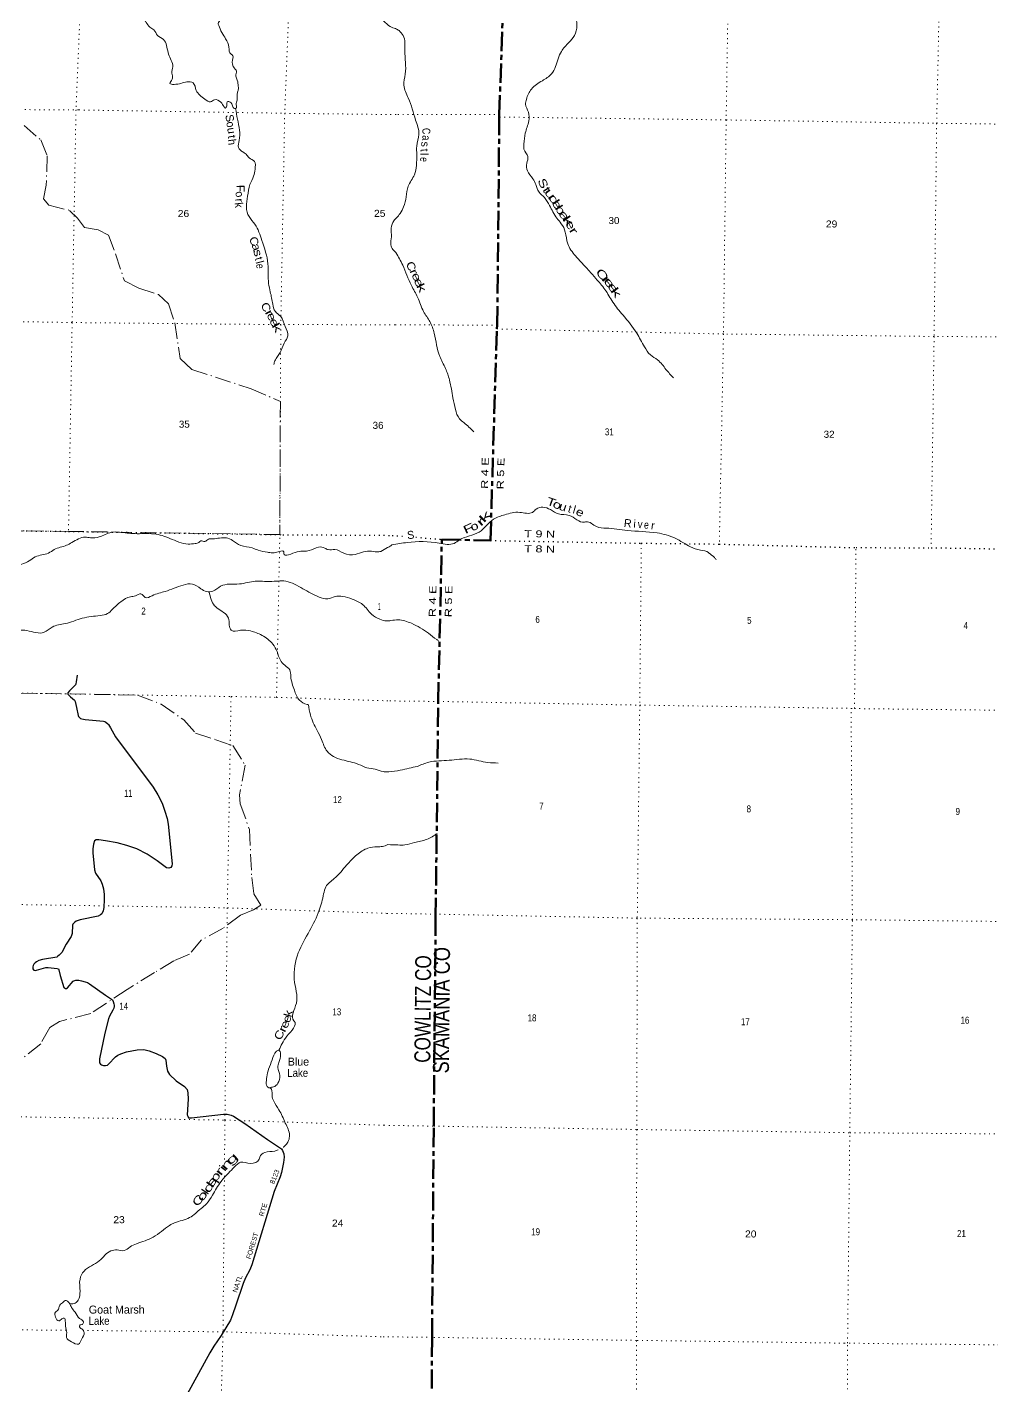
# Model space of a CAD drawing. Header units: feet. Extents: x -509309 to -252658, y -547785 to -360805.
# Drawn here: x -326390 to -302280, y -490849 to -456902 of the extents above; entities that cross this region are included whole.
import ezdxf
from ezdxf.enums import TextEntityAlignment as Align

# ---------------------------------------------------------------- set-up
doc = ezdxf.new("R2010")
doc.units = ezdxf.units.FT
doc.header["$LTSCALE"] = 80
for name, pattern in [('DOT_DASHED', [7.7, 5, -1.2, 0.3, -1.2]), ('DOTTED', [1.5, 0.3, -1.2]), ('LONG_DASH_SHORT_DASH', [9.9, 6, -1.2, 1.5, -1.2])]:
    doc.linetypes.add(name, pattern=pattern)
for name, color, linetype, lineweight in [('11', 7, 'LONG_DASH_SHORT_DASH', 60), ('29', 7, 'Continuous', 25), ('39', 7, 'Continuous', 13), ('44', 7, 'DOT_DASHED', 13), ('6', 7, 'DOTTED', 25), ('7', 7, 'DOTTED', 13)]:
    doc.layers.add(name, color=color, linetype=linetype, lineweight=lineweight)
for name, color, linetype in [('12', 7, 'Continuous'), ('30', 7, 'Continuous'), ('41', 7, 'Continuous')]:
    doc.layers.add(name, color=color, linetype=linetype)

msp = doc.modelspace()

# ---------------------------------------------------------------- linework, layer by layer
at = {"layer": '11'}
for points in [[(-314812, -469729.08), (-314650.6, -464441.81), (-314643.44, -464349.48), (-314589.86, -459177.46), (-314592.72, -459083.02), (-314468.18, -455659.18)], [(-316327.52, -501336.07), (-316316.66, -500164.81), (-316291.79, -494877.95), (-316271.5, -489637.24), (-316228.69, -484360.63), (-316180.39, -479138.33), (-316116.25, -473749.48), (-316026.27, -469698.79)], [(-316026.83, -469698.75), (-316026.27, -469698.79), (-314813.24, -469729.05)]]:
    msp.add_lwpolyline(points, dxfattribs=at)
at = {"layer": '29'}
for points in [[(-325142.45, -473095.14), (-325160.89, -473260.98), (-325171.26, -473307.58), (-325182.01, -473336.74), (-325330.19, -473486.84), (-325370, -473534.8), (-325376.08, -473551.03), (-325371.35, -473566.33), (-325304.38, -473635.27), (-325207.76, -473719.42), (-325197.62, -473731.6), (-325188.13, -473752.9), (-325154.3, -473899.44), (-325114.47, -474102.87), (-325104.33, -474127.21), (-325076.16, -474160.64), (-325055.66, -474175.9), (-325021.19, -474186.05), (-324936.71, -474196.53), (-324479.5, -474244.7), (-324451.32, -474250.97), (-324420.9, -474267.2), (-324370.2, -474307.77), (-324356.01, -474326.03), (-324309.89, -474405.07), (-324179.24, -474630.95), (-323243.96, -475890.23), (-323120.97, -476082.97), (-323013.88, -476289.54), (-322946.56, -476488.73), (-322893.84, -476675.38), (-322863.63, -476813.86), (-322768.25, -477805.71), (-322772.16, -477856.14), (-322799.57, -477895.34), (-322845.16, -477917), (-322907.74, -477907.89), (-323139.06, -477728.69), (-323388.67, -477568.05), (-323646.62, -477433.7), (-323895.66, -477344.88), (-324136.32, -477283.04), (-324431.05, -477231.27)], [(-324431.05, -477231.27), (-324597.35, -477202.86), (-324661.06, -477203.95), (-324702.8, -477235.32), (-324732.63, -477311.05), (-324751.47, -477430.09), (-324751.92, -477534.92), (-324706.85, -477957.58), (-324679.38, -478040.18), (-324550.26, -478234.03), (-324512.16, -478310.59), (-324483.23, -478435.04), (-324463.49, -478570.27), (-324465.13, -478699.44), (-324471.6, -478898.94), (-324487.83, -478984.15), (-324524.32, -479052.84), (-324552.72, -479081.53), (-324619.2, -479113.6), (-325062.48, -479205.7), (-325140.84, -479227.6), (-325167.19, -479241.8), (-325205.73, -479268.18), (-325248.01, -479311.27), (-325256.42, -479337.15), (-325266.56, -479548.15), (-325290.59, -479622.88), (-325413.4, -479815.34), (-325526.43, -480021.94), (-325586.99, -480091.87), (-325627.54, -480122.3), (-325650.06, -480134.35), (-326006.9, -480195.59), (-326098.04, -480223.74), (-326154.82, -480254.17), (-326188.1, -480279.2), (-326221.74, -480317.06), (-326237.97, -480349.52), (-326248.11, -480379.96), (-326248.11, -480414.44), (-326244.26, -480426.53), (-326233.91, -480450.96), (-326221.74, -480461.11), (-326211.6, -480467.19), (-326188.9, -480469.3), (-326152.79, -480467.19), (-325921.6, -480400.24), (-325867.87, -480395.57), (-325641.74, -480418.5), (-325608.47, -480433.07), (-325597.12, -480452.99), (-325568.87, -480595.7), (-325469.27, -480893.21), (-325459.21, -480907.44), (-325432.85, -480917.59), (-325406.48, -480917.59), (-325385.45, -480904.34), (-325243.06, -480740.16), (-325223.96, -480726.88), (-325177.32, -480714.71), (-325100.72, -480716.05), (-325035.36, -480728.91), (-324942.07, -480753.26), (-324883.63, -480775), (-324834.59, -480803.98), (-324429.03, -481085.13)], [(-324429.03, -481085.13), (-324258.05, -481203.65), (-324236.33, -481244.22), (-324224.16, -481305.09), (-324218.08, -481339.57), (-324216.05, -481374.06), (-324226.19, -481408.55), (-324247.86, -481461.93), (-324333.67, -481613.46), (-324361, -481676.53), (-324446.28, -482035.6), (-324581.78, -482682.15), (-324581.08, -482778), (-324560.8, -482810.46), (-324528.36, -482826.69), (-324483.74, -482842.92), (-324431.01, -482846.98), (-324382.34, -482838.86), (-324353.78, -482815.28), (-324183.07, -482629.47), (-324126.81, -482583.23), (-324049.75, -482550.77), (-323905.32, -482507.13), (-323640.1, -482453.39), (-323476.53, -482448.85), (-323344.01, -482477.73), (-323169.6, -482542.66), (-323007.36, -482619.75), (-322941.91, -482672.16), (-322922.19, -482713.08), (-322906.76, -482864.74), (-322881.63, -482984.93), (-322831.76, -483067.86), (-322668.12, -483226.15), (-322455.75, -483370.4), (-322391.41, -483445.99), (-322370.58, -483524.59), (-322366.98, -483688.46), (-322390.86, -484076.42), (-322377.23, -484112.56), (-322354.35, -484149.46), (-322279.88, -484155.9), (-321482.65, -484062.55), (-321389.03, -484064.25), (-321291.01, -484085.13), (-321234.9, -484112.94), (-320952.14, -484293.8), (-320386.1, -484691.63), (-320033.62, -484926.5), (-320009.99, -484965.04), (-319977.54, -485054.3), (-319969.43, -485135.46), (-319980.63, -485265.4), (-320030.27, -485516.87), (-320065.99, -485630.46), (-320219.36, -485996.61), (-320776.56, -487829.7), (-320828.05, -487951.56), (-320934.75, -488150.25), (-320995.09, -488295.51), (-321174.92, -488829.4), (-321255.17, -489075.38), (-321310.47, -489207.8), (-321544.04, -489588.88), (-321725.67, -489858.51), (-321826.37, -490021.34), (-323047.02, -492252.22)]]:
    msp.add_lwpolyline(points, dxfattribs=at)
at = {"layer": '39'}
for points in [[(-324582.79, -455519.17), (-324657.64, -455645.58), (-324690.63, -455737.63), (-324707.01, -455771.6), (-324682.26, -455914.49), (-324574.93, -456030.16), (-324513.06, -456069.01), (-324190.89, -455972.09), (-323851.16, -455927.59), (-323743.49, -456007.11), (-323709.87, -456274.65), (-323563.68, -456527.34), (-323490.76, -456672.77), (-323415.52, -456784.07), (-323322.26, -456901.6), (-323224.52, -456968.96), (-323129.44, -457106.59), (-322981.85, -457210.65), (-322868.46, -457535.3), (-322809.71, -457692.63), (-322748.99, -457854), (-322772.53, -458008.41), (-322767.25, -458086.81), (-322762.3, -458201.37), (-322823.54, -458307.16), (-322719.37, -458332.41), (-322395.52, -458269.66), (-322243.18, -458295.43), (-322162.61, -458481.12), (-321949.82, -458698.38), (-321803.92, -458768.27), (-321707.04, -458715.09), (-321549.01, -458777.08), (-321469.81, -458894.46), (-321443.99, -458924.87), (-321403.35, -458873.09), (-321378.16, -458756.86), (-321314.08, -458775.64), (-321254.71, -458866.68), (-321209.2, -458937.48), (-321160.81, -458915.92), (-321167.85, -458811.38), (-321147.17, -458747.33), (-321138.34, -458663.06), (-321135.2, -458542.56), (-321112.4, -458466.48), (-321113.61, -458382.1), (-321138.25, -458227.15), (-321173.46, -458128.34), (-321160.14, -457993.9), (-321211.71, -457927.05), (-321257.98, -457723.65), (-321243.21, -457647.48), (-321264.76, -457591), (-321300.73, -457572.53), (-321347.32, -457403.28), (-321429.68, -457195.48), (-321603.2, -456860.13), (-321608.51, -456783.74), (-321563.56, -456701.87), (-321611.74, -456701.34), (-321679.76, -456674.48), (-321758.51, -456508.9), (-321869.05, -456308.83), (-321949.85, -456147.24), (-321926.72, -456037.01), (-321896.08, -455981.1), (-321974.2, -455962.17), (-322082.8, -455981.07), (-322210.97, -455945.52), (-322330.06, -455799.59), (-322383.35, -455716.1), (-322391.38, -455702.5), (-322445.98, -455548.91)], [(-317508.61, -455617.58), (-317742.49, -455823.62), (-317790.14, -455979.78), (-317763.21, -456104.62), (-317750.46, -456243.37), (-317709.23, -456342.25), (-317668.74, -456519.46), (-317619.73, -456644.54), (-317484.16, -456746.46), (-317314.84, -456888.93), (-317180.79, -456938.6), (-317095.71, -456987.32)], [(-313151.54, -455676.98), (-313112.77, -455958.59), (-312966.45, -456141.09), (-312791.85, -456309.86), (-312688.86, -456588.28), (-312650.04, -456859.93), (-312713.4, -457114.3), (-312848.02, -457285.48), (-313039.48, -457508.23), (-313184.69, -457888.2), (-313287.33, -458071.8), (-313514.26, -458239.9), (-313787.85, -458447.62), (-313913.51, -458707.29), (-313933.09, -458829.6), (-313863.24, -459027.27), (-313851.86, -459244.36), (-313939.92, -459548.66), (-313973.42, -459823.48), (-313975.02, -459954.03), (-313874.87, -460135.99), (-313900.99, -460300.41), (-313889.28, -460491.38), (-313749.15, -460687.88), (-313680.7, -460835.32), (-313596.65, -461021.11), (-313463.84, -461159.27), (-313335.82, -461361.64), (-313249.4, -461517.33), (-313152.99, -461677.16), (-313041.3, -461811.84), (-312940.39, -462021.14), (-312879.74, -462313.13), (-312686.69, -462614.7), (-312538.14, -462779.15), (-312345.97, -462988.31), (-312177.71, -463183.12), (-311950.17, -463454.96), (-311751.3, -463772.67), (-311502.27, -464092.98), (-311156.49, -464544.99), (-310963.96, -464888.74), (-310813.82, -465087.36), (-310632.7, -465216.03), (-310424.79, -465451.49), (-310238.72, -465666.6)], [(-317095.71, -456987.32), (-316993.76, -457112.4), (-316950.15, -457484.54), (-316939.35, -458075.25), (-316974.88, -458352.05), (-316864.36, -458670.73), (-316680.43, -459223.29), (-316598.5, -459581.82), (-316654.28, -459872.44), (-316648.84, -460083.43), (-316662.22, -460354.46), (-316713.28, -460588.89), (-316865.41, -460878.39), (-316916.88, -461144.95), (-316980.11, -461389.29), (-317068.53, -461559), (-317159.22, -461665.59)], [(-321179.35, -458936.92), (-321135.36, -459197.42), (-321079.75, -459475.24), (-321090.19, -459730.24), (-321105.93, -459908.85), (-321010.55, -460014.35), (-320918.77, -460075.61), (-320841.31, -460164.84), (-320709.64, -460254.67), (-320695.42, -460449.68), (-320731.23, -460628.06), (-320823.51, -460831.95), (-320880.46, -461122.6), (-320911.16, -461397.46), (-320843.13, -461635.24), (-320698.38, -461827.66), (-320525.48, -462229.29), (-320372.42, -462817.53), (-320354.96, -463307.86), (-320312.74, -463515.22), (-320249.41, -463825.26), (-320192.84, -464000.64), (-320053.52, -464130.73), (-319945.46, -464381), (-319875.38, -464614.78), (-319967.45, -464796.57), (-320068.07, -465034.51), (-320135.25, -465132.21), (-320198.49, -465237.98), (-320225.46, -465330.09)], [(-317159.22, -461665.59), (-317223.47, -461739.45), (-317293.68, -461922.82), (-317285.88, -462137.4), (-317301.48, -462344.18), (-317250.78, -462453.43), (-317171.8, -462535.18)], [(-317171.8, -462535.18), (-317004.04, -462845.38), (-316787.47, -463356.14), (-316630.49, -463651.27), (-316482.3, -464008.56), (-316324.77, -464259.49), (-316217.9, -464548), (-316076.49, -465130.2), (-315935.59, -465427.14), (-315836.74, -465715.56), (-315747.9, -466164.56), (-315687.2, -466452.53), (-315583.65, -466684.75), (-315472.42, -466782.48), (-315230.31, -467012.3)], [(-317271.74, -469833.45), (-316890.54, -469777.06), (-316089.69, -469794.47), (-315716.31, -469798.84), (-315582.74, -469712.02), (-315094.48, -469516.85), (-314731.13, -469193.67), (-314452.72, -469084.44), (-314078.56, -469024.54), (-313759.33, -469024.26), (-313665.95, -468940.98), (-313500.73, -468892.7), (-313312.8, -468957.17), (-313107.32, -469064.03), (-312846.76, -469099.23), (-312457.34, -469268.51), (-312419.1, -469260.92), (-312163.59, -469380.42), (-311915.11, -469419.49), (-311387.81, -469477.89), (-310647.73, -469538.78), (-310195.64, -469672.64), (-309810.78, -469886.06), (-309560.84, -469969.34), (-309362.83, -470029.91), (-309358.86, -470033.98), (-309213.73, -470150.18), (-309170.36, -470214.97)], [(-333303.2, -470329.59), (-332930.93, -470338.56), (-332742.55, -470450.81), (-332506.95, -470401.41), (-332219.64, -470479.54), (-331949.69, -470416.79), (-331726.38, -470485.59), (-331580.18, -470601), (-331394.08, -470622.86), (-331108.27, -470779.26), (-331029.77, -470869.2), (-330714.47, -470951.92), (-330346.23, -471097.96), (-330085.6, -471207.67), (-329762.6, -471202.21), (-329518.32, -471118.86), (-329126.84, -471098.73), (-328664.97, -471068), (-328549.93, -471030.19), (-328382.52, -471085.8), (-327834.78, -471074.89), (-327569.5, -471046.16), (-327537.3, -471040.8), (-327495.78, -470967.36), (-327305.6, -470880.89), (-326992.87, -470574.07), (-326526.72, -470320.57), (-326336.58, -470236.11), (-326190.31, -470138.71), (-325855.51, -470041.14), (-325715.48, -469955.66), (-325402.55, -469847.6), (-325272.89, -469779.97), (-324937.36, -469644.27), (-324809.29, -469658.93), (-324588.29, -469639.34), (-324287.23, -469523.01), (-324080.62, -469521.2), (-323700.25, -469557.07), (-323219.01, -469562.86), (-322824.06, -469675.32), (-322369.5, -469817.09), (-322186.72, -469802.75), (-322097.97, -469776.45), (-322047.04, -469735.33), (-321949.07, -469751.38), (-321861.75, -469694.94), (-321755.26, -469685.06), (-321409.86, -469661.99), (-321256.68, -469727.35), (-321052.49, -469851.98), (-320766.84, -469912.01), (-320615.55, -469971.31), (-320383.84, -470020.2), (-320327.82, -470027.37), (-320179.47, -470030.39), (-319974.48, -470008.47), (-319973.24, -470048.65), (-319637.55, -470009.32), (-319338.18, -469981.29), (-319109.83, -469891.59), (-318949.95, -469920.95), (-318864.39, -469956.82), (-318703.85, -469952.07), (-318475.03, -470047.08), (-318190.85, -470078.97), (-317982.97, -470010.93), (-317782.14, -469996.96), (-317599.89, -470010.71), (-317547.67, -470000.89)], [(-317547.67, -470000.89), (-317385.31, -469906.67), (-317298.14, -469858.26), (-317271.74, -469833.45)], [(-332291, -472005.92), (-332212.33, -472179.53), (-332143.16, -472296.8), (-331965.09, -472363.02), (-331766.72, -472405.37), (-331571.7, -472377.37), (-331416.29, -472290.68), (-331255.09, -472230.17), (-330949.79, -472217.44), (-330614.2, -472186.96), (-330208.69, -472193.4), (-329769.79, -472278.55), (-329406.64, -472306.62), (-329036.94, -472278.52), (-328494.82, -472063.48), (-328141.11, -472027.17), (-327793.68, -472018.92), (-327171.41, -472033.76), (-326769.34, -471979.9), (-326397.88, -471977.93), (-325962.6, -472020.86), (-325764.6, -471890.44), (-325440.53, -471803.59), (-325011.63, -471671.68), (-324563.23, -471602.26), (-324378.06, -471554.06), (-324262.65, -471450.87), (-324045.98, -471256.38), (-323805.88, -471132.45), (-323683.23, -471113.7), (-323546.18, -471058.96), (-323436.62, -471150.55), (-323269.57, -471108.18), (-322939.27, -470999.3), (-322490.04, -470841.5), (-322260.91, -470815.88), (-322051.2, -470932.67), (-321903.3, -471004.6), (-321748.6, -470994.24), (-321554.68, -470869.8), (-321084.32, -470812.67), (-320688.16, -470746.7), (-320320.79, -470752.72), (-319925.19, -470744.99), (-319501.3, -470932.42), (-319091.66, -471139.79), (-318879.28, -471186.3), (-318694.01, -471128.06), (-318503.24, -471124.12), (-318266.97, -471193), (-318007.19, -471324.4), (-317780.64, -471571.94), (-317574.98, -471692.71), (-317410.77, -471738.7), (-317298.05, -471727.09)], [(-321840.51, -471016.74), (-321705.84, -471356.28), (-321642.17, -471417.24), (-321482.56, -471525.45), (-321361.41, -471665.38), (-321336.96, -471840.41), (-321289.99, -471969.48), (-321059.12, -471972.01), (-320804.29, -471988.86), (-320520.22, -472098.42), (-320247.22, -472318.36), (-320142.57, -472504.31), (-320062.28, -472720.12), (-319949.02, -472845.9), (-319827.64, -472961.73), (-319801.05, -473122.72), (-319711.94, -473467.2), (-319583.82, -473719.69), (-319394.05, -473822.21), (-319359.38, -473829.86)], [(-317298.05, -471727.09), (-317113.82, -471711.38), (-316786.47, -471797.14), (-316357.81, -472046.63), (-316155.17, -472202.56), (-316100.62, -472241.54)], [(-319359.38, -473829.86), (-319312.19, -474084.24), (-319143.18, -474471.77), (-319030.93, -474704.01), (-318895.13, -474994.75), (-318523.67, -475205.72), (-318105.13, -475320.77), (-317901.14, -475405.36), (-317690.68, -475443.82), (-317496.46, -475500.18), (-317372.06, -475509.58), (-317350.66, -475508.05)], [(-316638.1, -475370.49), (-316350.02, -475266.54), (-315843.42, -475219.76), (-315329.02, -475188.57), (-314876.98, -475274.33), (-314618.77, -475287.9)], [(-317350.66, -475508.05), (-317066.94, -475467.92), (-316841.47, -475418.33), (-316638.1, -475370.49)], [(-317375.07, -477327.07), (-317122.01, -477333.45), (-316947.36, -477335.49), (-316709.7, -477273.99), (-316405.6, -477197.2), (-316140.75, -477047.63)], [(-320096.3, -482461.15), (-319897.94, -482114.92), (-319719.68, -481735.2), (-319721.67, -481733.17), (-319661.27, -481289.89), (-319664.52, -480996.58), (-319713.84, -480690.7), (-319613.27, -480032.93), (-319333, -479481.57), (-319089.19, -478963.97), (-318980.95, -478557.37), (-318925.07, -478381.21), (-318716.34, -478176.59), (-318405.98, -477840.5), (-318146.53, -477580.18), (-317871.9, -477414.45), (-317646.73, -477382.76), (-317512.11, -477372.18), (-317375.07, -477327.07)], [(-319989.16, -484887.53), (-319976.21, -484878.12), (-319856.25, -484718.73), (-319832.93, -484588.42), (-319938.46, -484281.93), (-320095.96, -483950.77), (-320228.44, -483734.39), (-320269.2, -483585.29), (-320309.77, -483410.8), (-320347.8, -483403.65), (-320399.44, -483131.9), (-320355.43, -482935.52), (-320266.9, -482703.47), (-320154.44, -482487.75), (-320098, -482464.26), (-320056.75, -482561.14), (-320100.88, -482769.56), (-320126.14, -482893.83), (-320073.83, -483095.28), (-320121.83, -483287.6), (-320237.13, -483378.74), (-320281.39, -483388.3), (-320313.24, -483409.07)], [(-325323.75, -488793.01), (-325187.12, -488782.45), (-325116.15, -488708.91), (-325067.85, -488484.45), (-325069.01, -488181.12), (-324968.78, -487985.35), (-324586.84, -487724.37), (-324301.41, -487476.39), (-324142.58, -487454.02), (-323962.01, -487468.05), (-323818.62, -487379.22), (-323653.22, -487298.67), (-323240.08, -487134.45), (-322829.71, -486839.63), (-322704.62, -486774.71), (-322329.96, -486646.23), (-322044.71, -486418.34), (-321909.08, -486301.3), (-321760.5, -486087.99), (-321544.42, -485742.83), (-321359.72, -485531.92), (-321207.69, -485378.91), (-321054, -485262.07), (-320805.33, -485292.91), (-320591.52, -485188.78), (-320576.93, -485132.7), (-320451.36, -485017.56), (-320202.06, -484982.12), (-320118.06, -484953.61)], [(-325319.77, -488797.07), (-325443.52, -488719.39), (-325508.29, -488774.93), (-325585.3, -488850.42), (-325608.2, -488936.54), (-325681.13, -489006.05), (-325682.33, -489132.59), (-325600.89, -489225.89), (-325522.12, -489176.53), (-325463.69, -489155.07), (-325436.32, -489233.71), (-325431.48, -489358.31), (-325400.89, -489521.35), (-325406.06, -489643.83), (-325282.56, -489747.63), (-325106.42, -489805.8), (-325033.05, -489690.09), (-324965.15, -489516.07), (-325004.6, -489441.32), (-325080.3, -489378.22), (-325075.89, -489336.08), (-325009.41, -489312.7), (-324984.73, -489250.7), (-325078.29, -489165.31), (-325193.27, -489009.38), (-325280.53, -488893.92), (-325323.75, -488793.01)]]:
    msp.add_spline(points, degree=3, dxfattribs=at)
at = {"layer": '44'}
for points in [[(-326464.09, -459362.05), (-326051.65, -459719.91), (-325885.69, -460115.17), (-325914.27, -460848.92), (-325979.06, -461193.83), (-325848.24, -461346.34), (-325329.44, -461480.11), (-325129.47, -461671.93), (-324958.33, -461907.22), (-324617.85, -461965.62), (-324352.85, -462102.63), (-324178.3, -462568.08), (-323957.96, -463242.47), (-323597.93, -463423.28), (-323109.65, -463584.48), (-322856.51, -463815.31), (-322698.13, -464290.46), (-322568, -465181.24), (-322271.72, -465452.89), (-320794.89, -465936.73), (-320061.02, -466255.12), (-320074.82, -469580.28), (-325063.01, -469505.29)], [(-325063.01, -469505.29), (-325356.56, -469500.45), (-326530.99, -469487.61)], [(-326557.21, -473543.03), (-323629.63, -473589.99), (-323043.45, -473817.67), (-322473.9, -474212.48), (-322182.77, -474542.06), (-321670.6, -474707.71), (-321245.95, -474853.72), (-320944.01, -475343.56), (-321080.64, -476085.29), (-321065.12, -476309.67), (-320834.04, -476946.24), (-320776.02, -478147.79), (-320726.13, -478552.88), (-320548.08, -478842.32), (-320730.1, -478952.96), (-321056.54, -479092.9), (-321494.45, -479412.83), (-322033.78, -479708.84), (-322336.53, -480063.31), (-322723.44, -480230.13), (-323204.74, -480521.23), (-323890.45, -480944.55), (-324801.47, -481545.73), (-325584.66, -481747.14), (-325825.35, -481894.69), (-326051.19, -482300.62), (-326489.78, -482654.54)]]:
    msp.add_lwpolyline(points, dxfattribs=at)
at = {"layer": '6'}
for p, q in [((-317268.94, -469599.51), (-316942.68, -469625.65)), ((-316679.98, -469646.62), (-316027.2, -469698.72))]:
    msp.add_line(p, q, dxfattribs=at)
for points in [[(-348992.76, -469091.54), (-347276.21, -469142.33), (-346443.22, -469167.51), (-342434.37, -469241.46), (-341163.49, -469247.31), (-337110.3, -469303.67), (-335865.69, -469327.32), (-331868.81, -469393.11), (-330595.96, -469403), (-326530.99, -469487.61), (-325356.56, -469500.45), (-320000.52, -469583.07), (-317268.94, -469599.51)], [(-314813.24, -469729.05), (-314812, -469729.08), (-311040.37, -469795.33), (-309091.19, -469818.15), (-305675.2, -469906.36), (-303798.04, -469908.25), (-300409.78, -469965.99), (-298496.68, -469984.38), (-295110.5, -470048.13), (-293741.48, -470066.16), (-289871.25, -470113.48), (-288004.62, -470155.43), (-285545.93, -470189.67)]]:
    msp.add_lwpolyline(points, dxfattribs=at)
at = {"layer": '7'}
for p, q in [((-319814.37, -455585.61), (-319953.42, -459053.66)), ((-317124.34, -459087.97), (-314592.72, -459083.02)), ((-314643.44, -464349.48), (-317196.55, -464337.07)), ((-320157.36, -473647.13), (-320074.82, -469580.28)), ((-305712.61, -473927.53), (-305675.2, -469906.36))]:
    msp.add_line(p, q, dxfattribs=at)
for points in [[(-325026.24, -455512.72), (-325168.85, -458968.52), (-325265.17, -464282.67), (-325356.56, -469500.45)], [(-308864.91, -455734.94), (-308920.68, -459219.73), (-308986.47, -464568.38), (-309091.19, -469818.15)], [(-303583.58, -455805.1), (-303659.57, -459303.42), (-303723.08, -464630.01), (-303798.04, -469908.25)], [(-348834.09, -458605.17), (-346106.06, -458755.73), (-340976.82, -458825.86), (-335686.17, -458811.38), (-330408.88, -458937.36), (-325094.55, -458971.31), (-319953.42, -459053.66), (-317124.34, -459087.97)], [(-319953.42, -459053.66), (-320051.42, -464333.64), (-320074.82, -469580.28)], [(-314585.48, -459147.38), (-308920.68, -459219.73), (-303659.57, -459303.42), (-298386.24, -459373.2), (-293058.84, -459457.58), (-287890.02, -459532.25), (-285414.26, -459554.32)], [(-320344.69, -464330.77), (-325265.17, -464282.67), (-330506.62, -464189.22), (-335826.76, -464137.09), (-341069.35, -463951.22), (-346278.27, -464026.86), (-348914.04, -463888.23)], [(-317196.55, -464337.07), (-320051.42, -464333.64), (-320065.71, -464333.5)], [(-285480.37, -464894.15), (-287961.66, -464866.77), (-293273.03, -464784.59), (-298453.35, -464665.59), (-303723.08, -464630.01), (-308986.47, -464568.38), (-314650.6, -464441.81)], [(-311040.37, -469795.33), (-311080.09, -473840.58), (-311141.54, -479163.17), (-311154.29, -484444.15), (-311164.89, -489713.09), (-311166.1, -494861.62), (-311190.3, -500267.01), (-311187.18, -501405.9)], [(-347380.48, -473170.78), (-342502.55, -473276.33), (-337218.94, -473370.24), (-331886.88, -473436.56), (-326631.51, -473540.24), (-321293.58, -473626.68), (-320157.36, -473647.13), (-317325.83, -473735.28)], [(-321293.58, -473626.68), (-321387.57, -478906.7), (-321447.63, -484209.19), (-321457.05, -485249.47)], [(-317325.83, -473735.28), (-316116.25, -473749.48), (-311080.09, -473840.58), (-305796.87, -473922.52), (-305712.61, -473927.53), (-300509.42, -473986.44), (-300439.11, -473983.24), (-295162.56, -474117.34), (-289958.45, -474101.93), (-285594.64, -474124.16)], [(-305908.18, -501476.42), (-305884.73, -500327.12), (-305911.75, -495015.55), (-305885.56, -489784.95), (-305830.9, -484524.55), (-305765.44, -479202.01), (-305796.87, -473922.52)], [(-317398.85, -479043.51), (-321461.87, -478903.91), (-326685.32, -478822.68), (-332073.5, -478741.71), (-337296.88, -478652.45), (-342644.61, -478539.78), (-347460.56, -478467.02)], [(-285660.46, -479441.09), (-289983.4, -479394.82), (-295224.41, -479309.35), (-300610.52, -479264.46), (-305765.44, -479202.01), (-311141.54, -479163.17), (-316177.6, -479064.03), (-317398.85, -479043.51)], [(-331350.47, -484067.87), (-326783.53, -484124.75), (-321447.63, -484209.19), (-317471.69, -484338.06)], [(-317471.69, -484338.06), (-316228.69, -484360.63), (-311154.29, -484444.15), (-305830.9, -484524.55), (-300567.26, -484566.09), (-295235.35, -484606.42), (-290014.22, -484675.58), (-285725.65, -484706.1)], [(-321460.21, -485598.62), (-321495.54, -489499.76), (-321629.91, -494803.45), (-321693.91, -500097.86), (-321621.15, -501262.95)], [(-325412.24, -489461.39), (-326811.67, -489447.68), (-332057.69, -489412.43), (-337393.32, -489299.87), (-342634.59, -489186.33), (-347530.7, -489092.64)], [(-317544.37, -489622.1), (-321495.54, -489499.76), (-324986.42, -489465.56)], [(-285790.86, -489974.15), (-290041.07, -489960.41), (-295274.27, -489893.11), (-300664.33, -489842.15), (-305959.86, -489782.16), (-311164.89, -489713.09), (-316271.5, -489637.24), (-317544.37, -489622.1)]]:
    msp.add_lwpolyline(points, dxfattribs=at)

# ---------------------------------------------------------------- texts
at = {"layer": '12'}
for s, width, p in [('SKAMANIA CO', 0.85, (-315849.42, -483044.53)), ('COWLITZ CO', 0.8, (-316314.24, -482778.5))]:
    msp.add_text(s, height=400, rotation=89.47, dxfattribs=dict(at, width=width)).set_placement(p)
at = {"layer": '30'}
msp.add_text('8123', height=120, rotation=67.273, dxfattribs=at).set_placement((-320220.65, -485818.52))
for s, rotation, width, p in [('RTE', 73.092, 1.05, (-320483.55, -486625.04)), ('FOREST', 73.092, 1.05, (-320806.79, -487693.11)), ('NATL', 71.385, 1.1, (-321147.68, -488529.23))]:
    msp.add_text(s, height=120, rotation=rotation, dxfattribs=dict(at, width=width)).set_placement(p)
at = {"layer": '41'}
for s, rotation, width, p in [('S', 279.585, 1.05, (-321423.72, -459191.57)), ('u', 278.65, 1.05, (-321380.41, -459500.92)), ('C', 272.917, 0.8, (-316513.84, -459503.91)), ('a', 267.665, 0.85, (-316511.99, -459664.32)), ('e', 266.173, 0.8, (-316566.39, -460203.75)), ('F', 270.672, 1.1, (-321157.18, -460933.1)), ('S', 295.001, 1.4, (-313585.18, -460846.91)), ('t', 302.201, 1.5, (-313491.45, -461012.03)), ('u', 305.264, 1.8, (-313404.03, -461126.4)), ('d', 303.425, 1.8, (-313304.71, -461258.13)), ('e', 299.017, 1.45, (-313234.26, -461379.81)), ('b', 301.451, 1.6, (-313148.42, -461520.9)), ('a', 305.21, 1.75, (-313045.95, -461667.77)), ('k', 305.003, 1.85, (-312950.48, -461797.08)), ('e', 297.15, 1.4, (-312899.75, -461894.18)), ('r', 301.578, 1.7, (-312814.55, -462041.3)), ('C', 292.346, 1.15, (-320810.11, -462284.9)), ('a', 288.051, 1.25, (-320756.63, -462423.66)), ('s', 285.564, 1.3, (-320719.47, -462567.43)), ('e', 274.51, 0.8, (-320661.64, -462881.54)), ('C', 293.541, 1.2, (-316884.21, -462913.68)), ('r', 292.549, 1.4, (-316814.45, -463049.33)), ('C', 310.493, 1.6, (-312097.68, -463146.84)), ('e', 297.852, 1.4, (-316745.14, -463183.83)), ('e', 298.165, 1.45, (-316686.89, -463327.52)), ('k', 296.977, 1.6, (-316623.03, -463459.83)), ('r', 310.373, 2.05, (-311992.05, -463268.08)), ('e', 309.489, 1.8, (-311916.12, -463355.81)), ('e', 307.631, 1.75, (-311826.8, -463473.07)), ('k', 304.637, 1.85, (-311751.88, -463588.27)), ('C', 294.969, 1.2, (-320511.28, -463938.3)), ('r', 299.612, 1.65, (-320420.47, -464087.52)), ('e', 291.662, 1.25, (-320372.37, -464171.61)), ('e', 293.693, 1.3, (-320303.15, -464318.51)), ('k', 300.394, 1.7, (-320230.44, -464458.73)), ('T', 341.161, 1.4, (-313321.12, -468863.13)), ('o', 331.761, 1.4, (-313186.7, -468921.67)), ('k', 46.627, 2.2, (-314876.09, -469197.98)), ('u', 343.193, 1.25, (-313026.99, -468979.06)), ('e', 336.343, 1.3, (-312612.01, -469110.24)), ('F', 24.355, 1.65, (-315317.6, -469514.89)), ('o', 26.308, 1.35, (-315173.46, -469460.38)), ('r', 40.177, 2.05, (-314989.45, -469329.7)), ('v', 355.321, 0.9, (-311078.39, -469419.07)), ('e', 355.272, 0.8, (-310918.73, -469433.37)), ('k', 74.616, 1.25, (-319769.58, -481572.01)), ('e', 69.598, 1.2, (-319804.98, -481713.02)), ('C', 64.191, 1.25, (-320001.56, -482123.51)), ('r', 63.191, 1.55, (-319920.64, -481976.27)), ('e', 67.429, 1.25, (-319861.72, -481854.62)), ('g', 42.352, 2.05, (-321208.63, -485250.48)), ('r', 54.557, 1.85, (-321501.35, -485548.64)), ('i', 53.026, 1.55, (-321423.82, -485469.52)), ('n', 51.53, 1.9, (-321336.62, -485372.96)), ('d', 55.831, 1.8, (-321775.55, -485943.54)), ('s', 58.687, 1.8, (-321696.13, -485809.59)), ('p', 58.553, 1.65, (-321604.82, -485678.53)), ('C', 53.289, 1.5, (-322040.32, -486272.39)), ('o', 52.956, 1.7, (-321938.46, -486160.59)), ('l', 55.973, 1.35, (-321859.5, -486052.47))]:
    msp.add_text(s, height=200, rotation=rotation, dxfattribs=dict(at, width=width)).set_placement(p, align=Align.CENTER)
for s, rotation, p in [('o', 282.212, (-321402.69, -459351.7)), ('t', 278.47, (-321370.64, -459653.15)), ('h', 277.716, (-321366.85, -459784.53)), ('t', 272.183, (-316558.08, -459979.96)), ('s', 267.968, (-316539.42, -459823.94)), ('l', 271.34, (-316562.93, -460078.4)), ('k', 276.457, (-321196.33, -461357.78)), ('r', 276.542, (-321183.24, -461237.09)), ('o', 281.047, (-321176.82, -461093.69)), ('t', 285.524, (-320691.8, -462710.27)), ('l', 284.882, (-320672.48, -462800.06)), ('t', 343.448, (-312853.65, -469027.82)), ('l', 344.212, (-312740.02, -469054.07)), ('R', 353.815, (-311388.89, -469394.84)), ('i', 355.321, (-311216.04, -469411.67)), ('r', 353.561, (-310762.91, -469453.04)), ('S', 5.999, (-316794.39, -469686.51))]:
    msp.add_text(s, height=200, rotation=rotation, dxfattribs=at).set_placement(p, align=Align.CENTER)
for s, p in [('Blue', (-319877.47, -482848.66)), ('Goat Marsh', (-324849.27, -489043.75))]:
    msp.add_text(s, height=200, dxfattribs=at).set_placement(p)
at = {"layer": '41', "width": 0.9}
for p in [(-319889.17, -483129.56), (-324853.17, -489324.66)]:
    msp.add_text('Lake', height=200, dxfattribs=at).set_placement(p)
at = {"layer": '6', "width": 1.35}
for s, rotation, p in [('R 4 E', 88.252, (-314875.43, -468440.01)), ('R 5 E', 88.252, (-314481.47, -468451.43)), ('T 9 N', 358.994, (-313967.51, -469643.9)), ('T 8 N', 358.994, (-313968.77, -470019.38)), ('R 4 E', 88.727, (-316180.02, -471643.52)), ('R 5 E', 88.727, (-315779.36, -471646.46))]:
    msp.add_text(s, height=175, rotation=rotation, dxfattribs=at).set_placement(p)
at = {"layer": '7'}
for s, width, p in [('26', 1.1, (-322626.15, -461645.88)), ('25', 1.1, (-317721.09, -461641.7)), ('30', 1.05, (-311860.75, -461821.72)), ('29', 1.1, (-306427.97, -461907.13)), ('35', 1.05, (-322598.67, -466909.73)), ('36', 1.05, (-317756.57, -466937.76)), ('31', 0.85, (-311950.84, -467100.92)), ('32', 1.05, (-306483.56, -467161.79)), ('2', 0.85, (-323537.34, -471579.16)), ('1', 0.4, (-317621.12, -471461.36)), ('6', 0.85, (-313688.49, -471787.2)), ('5', 0.85, (-308395.73, -471810.42)), ('4', 0.85, (-302987.01, -471939.76)), ('11', 0.65, (-323965.49, -476132.54)), ('12', 0.85, (-318745.52, -476289.96)), ('7', 0.85, (-313593.71, -476452.72)), ('8', 0.85, (-308408.76, -476520.26)), ('9', 0.85, (-303186.84, -476585.2)), ('14', 0.85, (-324087.01, -481450.31)), ('13', 0.85, (-318760.33, -481591.5)), ('18', 0.85, (-313882.79, -481742.55)), ('17', 0.85, (-308551.65, -481838.47)), ('16', 0.85, (-303062.94, -481800.89)), ('23', 1.1, (-324236.96, -486784.81)), ('24', 1.1, (-318772.69, -486870.08)), ('19', 0.85, (-313792.25, -487086.75)), ('20', 1.1, (-308448.98, -487141.49)), ('21', 0.85, (-303149.45, -487131.71))]:
    msp.add_text(s, height=175, dxfattribs=dict(at, width=width)).set_placement(p)

doc.saveas('drawing.dxf')
